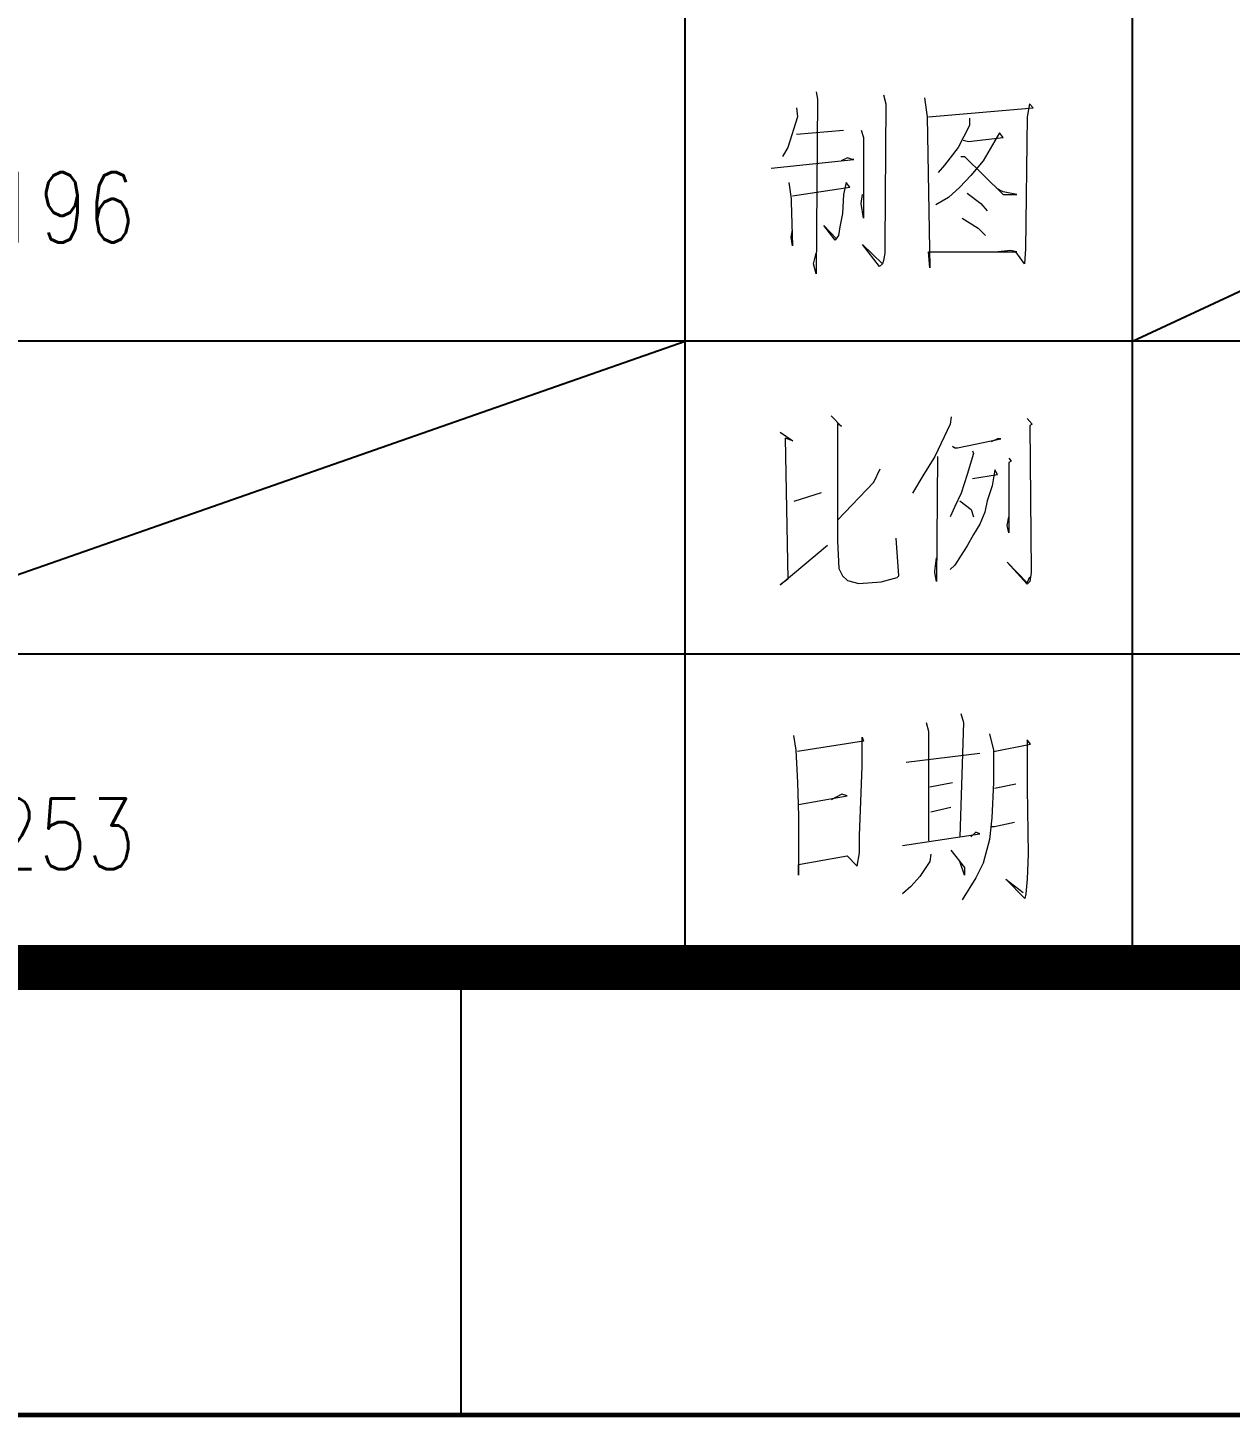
# Model space of a CAD drawing. Extents: x -93062 to 326984, y -142534 to 91021.
# Drawn here: x 186158 to 187501, y -33180 to -31628 of the extents above; entities that cross this region are included whole.
import ezdxf
from ezdxf.enums import TextEntityAlignment as Align

# ---------------------------------------------------------------- set-up
doc = ezdxf.new("R2010")
doc.units = 0
doc.header["$LTSCALE"] = 1000
doc.header["$MEASUREMENT"] = 0
doc.layers.get('0').update_dxf_attribs({"color": 8})
doc.styles.add('HZTXT', font='geditxt.shx', dxfattribs={"width": 0.8, "bigfont": 'hztxt1.shx'})
doc.styles.get("Standard").update_dxf_attribs({"font": 'gbenor.shx', "bigfont": 'gbcbig.shx'})
doc.styles.add('TK', font='GEDITXT.SHX', dxfattribs={"width": 0.85, "height": 3.5, "bigfont": 'DXT.SHX'})

# ---------------------------------------------------------------- blocks, each defined once
blk = doc.blocks.new('GEDI_WK_A11')
at = {"color": 3}
blk.add_line((900, 0), (900, 10), dxfattribs=at)
for points, const_width in [([(0, 0), (1050, 0), (1050, 594), (0, 594)], 0.1), ([(25, 10), (1040, 10), (1040, 584), (25, 584)], 1)]:
    blk.add_lwpolyline(points, close=True, dxfattribs=dict(at, const_width=const_width))
blk = doc.blocks.new('GEDI_TQ_2012')
at = {"color": 2}
for p, q in [((-135, 0), (-135, 28)), ((-125, 0), (-125, 28)), ((0, 14), (-170, 14)), ((0, 7), (-180, 7))]:
    blk.add_line(p, q, dxfattribs=at)
at = {"color": 7}
blk.add_line((0, 0), (-180, 0), dxfattribs=at)
at = {"color": 7, "lineweight": 0}
for points in [[(-132.071, 19.57), (-132.04, 19.406), (-132.071, 15.5), (-132.126, 15.728), (-132.071, 15.963)], [(-130.566, 19.5), (-130.511, 19.304), (-130.534, 16.159), (-130.534, 15.963), (-130.566, 15.798), (-130.589, 15.728), (-130.652, 15.665), (-131.036, 16.159), (-130.589, 15.728)], [(-129.648, 19.437), (-129.593, 19.013), (-129.53, 15.634), (-129.562, 15.994), (-127.586, 15.994), (-127.727, 16.026), (-128.001, 15.994)], [(-129.562, 19.013), (-127.225, 19.209), (-127.303, 19.304), (-127.358, 19.013), (-127.39, 16.057), (-127.413, 15.728), (-127.609, 15.994)], [(-132.51, 19.209), (-132.487, 19.013), (-132.706, 18.323), (-132.824, 18.127)], [(-128.644, 18.982), (-128.644, 18.817), (-128.895, 18.323), (-129.201, 17.931), (-129.342, 17.767)], [(-132.51, 18.621), (-131.46, 18.715)], [(-131.068, 18.715), (-131.013, 18.551), (-131.013, 16.747), (-131.068, 17.076), (-131.036, 17.273)], [(-128.785, 18.488), (-128.668, 18.457), (-127.892, 18.551), (-127.978, 18.653), (-128.339, 18.025), (-128.613, 17.696), (-128.864, 17.437), (-129.115, 17.21), (-129.397, 17.045)], [(-133.075, 17.861), (-131.232, 18.057), (-131.264, 18.057), (-131.373, 18.096), (-131.515, 18.025)], [(-128.84, 18.127), (-128.754, 18.127), (-127.892, 17.273), (-127.586, 17.273), (-127.892, 17.335), (-128.033, 17.406)], [(-132.683, 17.539), (-132.628, 17.178), (-132.628, 17.108), (-132.597, 16.128), (-132.628, 16.324), (-132.597, 16.488)], [(-132.597, 17.241), (-131.318, 17.437), (-131.397, 17.539), (-131.46, 17.273), (-131.483, 16.849), (-131.538, 16.551), (-131.569, 16.355), (-131.648, 16.253), (-131.899, 16.582), (-131.624, 16.292)], [(-128.699, 17.304), (-128.393, 17.076), (-128.252, 16.912)], [(-128.809, 16.747), (-128.448, 16.52), (-128.284, 16.355)], [(-131.732, 12.325), (-131.504, 12.09), (-131.591, 12.16), (-131.591, 11.47), (-131.591, 10.78), (-131.591, 10.161), (-131.591, 9.698), (-131.591, 9.666), (-131.591, 9.533), (-131.567, 8.914), (-131.481, 8.749), (-131.371, 8.647), (-131.12, 8.584), (-130.618, 8.616), (-130.258, 8.718), (-130.226, 8.749), (-130.281, 9.596)], [(-129.055, 12.306), (-129.079, 12.142), (-129.416, 11.42), (-129.69, 10.989), (-129.918, 10.597)], [(-127.354, 12.267), (-127.244, 12.142), (-127.299, 12.11), (-127.267, 8.856), (-127.267, 8.824), (-127.299, 8.628), (-127.354, 8.566), (-127.801, 9.06), (-127.354, 8.597), (-127.299, 8.73)], [(-132.877, 11.964), (-132.594, 11.768), (-132.759, 11.831), (-132.704, 8.678), (-132.877, 8.553), (-131.818, 9.439)], [(-129.024, 11.648), (-128.969, 11.616), (-128.914, 11.616), (-127.942, 11.812), (-128.02, 11.812), (-128.161, 11.749)], [(-128.577, 11.546), (-128.553, 11.483), (-128.695, 11.02), (-128.828, 10.597), (-128.969, 10.299), (-129.079, 10.071)], [(-129.361, 11.42), (-129.385, 8.628), (-129.416, 8.824), (-129.416, 8.856), (-129.385, 9.154)], [(-127.769, 11.381), (-127.714, 11.318), (-127.769, 11.287), (-127.769, 9.711), (-127.801, 9.875), (-127.769, 10.071)], [(-131.591, 9.996), (-130.783, 10.843), (-130.642, 11.141)], [(-128.577, 10.926), (-128.02, 11.02), (-128.075, 11.122), (-128.138, 10.761), (-128.248, 10.432), (-128.302, 10.173), (-128.412, 9.907), (-128.553, 9.679), (-128.695, 9.42), (-128.828, 9.216), (-128.969, 8.989), (-129.079, 8.895)], [(-132.563, 10.419), (-131.951, 10.615)], [(-128.859, 10.432), (-128.608, 10.236), (-128.553, 10.071)], [(-128.839, 5.674), (-128.777, 5.478), (-128.863, 2.922)], [(-129.616, 5.478), (-129.561, 5.282), (-129.561, 2.827)], [(-132.575, 5.188), (-132.521, 4.858), (-132.489, 4.137), (-132.466, 3.384), (-132.466, 3.282), (-132.466, 2.757), (-132.466, 2.067), (-132.466, 2.302), (-131.376, 2.498), (-131.156, 2.263), (-131.101, 2.561), (-131.101, 2.953), (-131.07, 3.706), (-131.046, 4.498), (-131.046, 5.149), (-131.015, 5.055), (-132.489, 4.827)], [(-128.196, 5.219), (-128.11, 4.858), (-128.11, 4.137), (-128.142, 3.345), (-128.196, 2.859), (-128.338, 2.333), (-128.502, 2.004), (-128.808, 1.51)], [(-128.11, 4.827), (-127.279, 4.992), (-127.357, 5.086), (-127.357, 4.066), (-127.357, 4.004), (-127.334, 2.529), (-127.357, 1.973), (-127.389, 1.643), (-127.412, 1.541), (-127.836, 1.973), (-127.444, 1.675)], [(-130.063, 4.592), (-128.416, 4.788)], [(-129.53, 4.035), (-129.028, 4.137)], [(-128.087, 4.004), (-127.608, 4.106)], [(-132.466, 3.643), (-131.376, 3.839), (-131.493, 3.87), (-131.736, 3.745)], [(-129.506, 3.478), (-129.059, 3.58)], [(-128.142, 3.149), (-128.087, 3.149), (-127.64, 3.251)], [(-130.141, 2.725), (-128.416, 2.984), (-128.502, 3.023), (-128.612, 2.922)], [(-129.506, 2.529), (-129.53, 2.365), (-129.757, 2.035), (-129.953, 1.808), (-130.141, 1.643)], [(-129.059, 2.624), (-128.753, 2.231), (-128.753, 2.067), (-128.863, 2.365)]]:
    blk.add_lwpolyline(points, dxfattribs=at)
blk.add_text('445566', height=0.0001).set_placement((-132.466, 2.302))
blk = doc.blocks.new('A$C024A6866')
for name, p in [('GEDI_WK_A11', (0, 0)), ('GEDI_TQ_2012', (1040, 10))]:
    blk.add_blockref(name, p)
at = {"style": 'TK', "width": 0.85}
for tag, height, p in [('PROJECTNAME', 4.75, (985, 44)), ('PHASE', 4, (1027, 44)), ('DRAWINGNAME', 4.75, (995, 31))]:
    blk.add_attdef(tag, text='', height=height, dxfattribs=at).set_placement(p, align=Align.MIDDLE_CENTER)
for tag, p, height in [('APPROVE', (872, 32.75), 3.5), ('DESIGN', (917, 32.75), 3.5), ('REVIEW1', (872, 25.75), 3.5), ('DRAW', (917, 25.75), 3.5), ('DRAWINGNUMBER', (967, 18.5), 4), ('REVIEW2', (872, 18.75), 3.5), ('PROPORTION', (917, 18.75), 3.5), ('CHECK', (872, 11.75), 3.5), ('DATE', (917, 11.75), 3.5), ('VERSION', (1033, 11.75), 3.5)]:
    blk.add_attdef(tag, p, '', height=height, dxfattribs=at)
blk = doc.blocks.new('A$C68430A22')
for p, q in [((-12500, 1400), (-11000, 2100)), ((-15500, 700), (-13500, 1400))]:
    blk.add_line(p, q)
at = {"style": 'HZTXT', "width": 0.8}
for s, p in [('1196', (-15159.5, 1620)), ('7253', (-15159.5, 220))]:
    blk.add_text(s, height=157.5, dxfattribs=at).set_placement(p)
blk = doc.blocks.new('sgdsg')
for name, p, xscale, yscale, zscale in [('A$C024A6866', (-52500, 0), 50, 50, 50), ('A$C68430A22', (-500, 500), 0.5, 0.5, 0.5)]:
    blk.add_blockref(name, p, dxfattribs=dict(xscale=xscale, yscale=yscale, zscale=zscale))

msp = doc.modelspace()

# ---------------------------------------------------------------- block references
msp.add_blockref('sgdsg', (194142, -33178))

doc.saveas('drawing.dxf')
